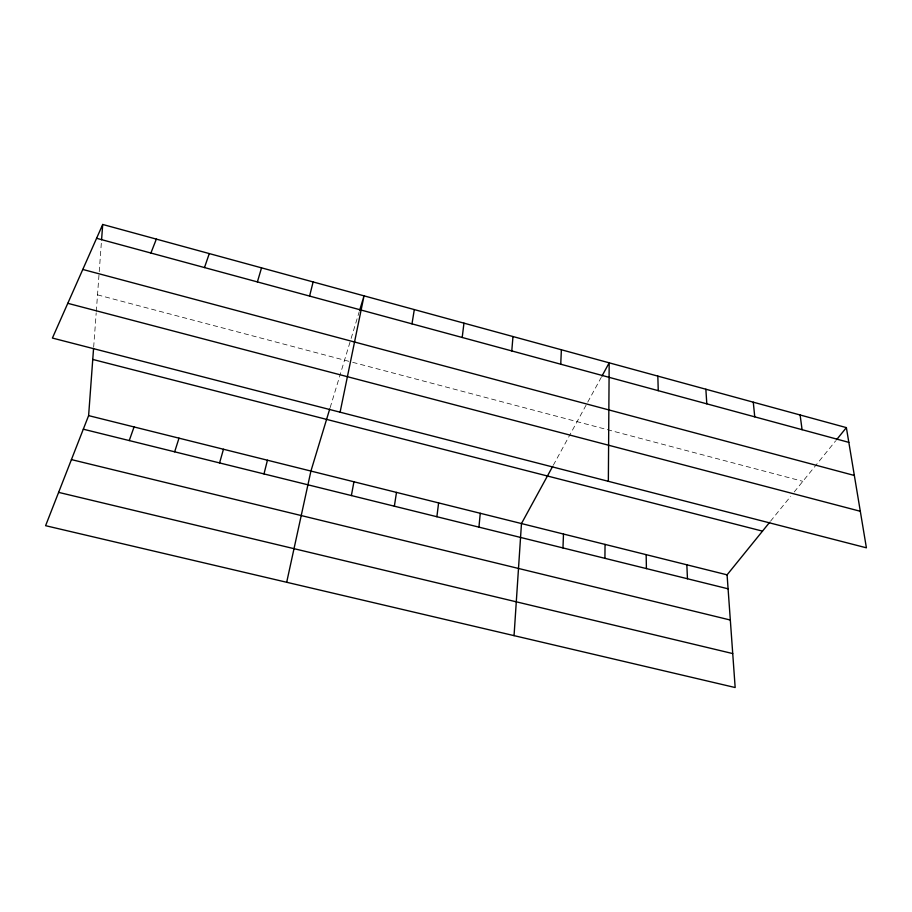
<?xml version="1.0" encoding="UTF-8"?>
<svg xmlns="http://www.w3.org/2000/svg" width="912" height="912" viewBox="0 0 912 912"><rect width="100%" height="100%" fill="white"/><g stroke="black" fill="none" stroke-linecap="round" stroke-linejoin="round"><path stroke-width="0.68" stroke-dasharray="4.56 3.42" d="M93.662 347.176L96.193 312.85M96.296 311.471L101.471 241.19M330.155 407.618L350.721 339.8M351.131 338.443L359.225 311.733M553.333 465.188L601.27 377.329M770.526 521.219L790.761 496.242M794.204 491.99L835.643 440.861M97.516 294.861L351.348 361.973M352.705 362.326L802.834 481.342"/><path stroke-width="1.37" d="M608.35 481.319L609.182 362.828L601.931 376.12M604.918 558.326L605.044 544.407M562.966 547.941L563.491 534.044M560.743 364.207L561.382 349.763M514.049 635.641L521.47 523.568L552.672 466.385M769.637 522.325L727.081 574.834L735.163 687.534L45.6 525.688L88.612 415.621L93.56 348.532M101.574 239.799L102.714 224.466L846.37 427.614L866.4 547.816L52.406 338.056L102.714 224.466M511.78 350.926L512.977 336.539M478.937 527.136L480.259 513.285M462.202 337.474L463.957 323.156M436.882 516.728L438.604 502.9M394.36 506.194L396.492 492.4M411.985 323.851L414.31 309.59M351.382 495.558L353.936 481.787M340.096 412.19L364.036 295.853L359.624 310.411M286.687 582.278L310.924 471.059L329.756 408.918M263.99 473.921L267.433 460.218M309.59 296.069L313.124 281.945M219.575 462.931L223.463 449.251M257.389 281.911L261.539 267.854M174.659 451.805L179.003 438.159M204.493 267.569L209.281 253.582M129.242 440.564L134.064 426.953M150.902 253.023L156.351 239.115M836.532 439.755L846.37 427.614M58.619 492.377L732.724 653.573M71.432 459.602L730.318 620.035M83.311 429.199L728.084 588.81M88.612 415.621L727.081 574.834M92.762 359.442L762.489 531.137M67.796 303.32L860.312 511.279M82.787 269.45L854.339 475.471M96.592 238.294L848.821 442.366M800.109 414.983L802.081 429.677M753.278 402.192L754.748 416.841M705.854 389.23L706.811 403.834M686.839 564.802L687.466 578.755M657.826 376.109L658.259 390.667M646.163 554.656L646.414 568.598"/></g></svg>
